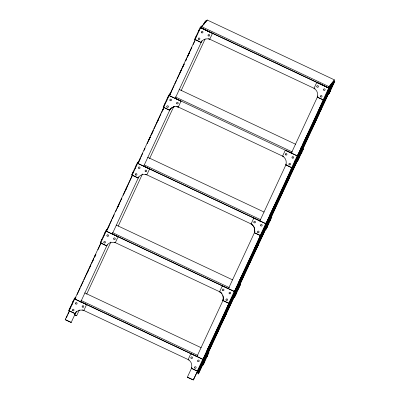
<?xml version="1.0" encoding="UTF-8"?>
<svg xmlns="http://www.w3.org/2000/svg" width="400" height="400" viewBox="0 0 400 400"><rect width="100%" height="100%" fill="white"/><g stroke="black" fill="none" stroke-linecap="round" stroke-linejoin="round"><path stroke-width="0.6" d="M72.84 302.055L73.38 300.86M86.515 274.555L86.63 274.27M126.065 189.25L126.18 188.965M132.705 173.09L132.98 172.445M136.48 165.01L136.25 165.41M167.97 97.155L167.86 97.44M195.655 37.48L195.77 37.19M198.745 30.825L199.445 29.35M202.54 361.295L201.835 362.775L202.175 362.135M203.77 363.405L204.465 361.93M204.475 361.93L204.2 362.57M216.28 333.83L216.17 334.115M223.745 317.8L224.425 316.375L224.16 317.015M235.25 295.595L235.95 294.115L235.615 294.755M255.91 248.56L255.215 250.04L255.9 248.56M269.795 220.575L269.2 221.855M283.15 190.285L283.845 188.81M300.585 154.2L301.285 152.72M311.09 130.535L311.795 129.06L311.455 129.7M325.35 96.72L325.24 97.005M70.405 307.38L69.795 308.655M95.235 255.73L95.125 255.87M105.015 232.765L104.91 233.05M157.56 121.385L157.815 120.795M220.84 324.585L220.195 325.915L220.44 325.46M269.865 220.99L270.515 219.66L270.06 220.685M327.79 91.395L328.385 90.215M332.11 86.245L332.76 84.915L332.575 85.37M101.345 240.61L101.23 240.895L101.925 239.415M118.045 206.595L118.18 206.29M167.38 98.345L167.27 98.63L167.435 98.345M199.34 368.235L199.45 367.95L198.79 369.375M225.4 315.325C225.77 314.37 224.45 317.17 224.97 316.235M238.225 288.615C238.445 287.87 237.05 291.11 238.065 288.975M251.785 257.815C251.41 258.745 252.74 255.67 252.185 257.075M256.625 248.065C255.625 249.99 257.65 245.935 256.65 247.865M296.85 158.16C297.21 157.225 295.91 159.99 296.425 159.065M297.015 158.335L297.66 157.005L297.125 158.2M310.6 130.68C310.825 129.93 309.43 133.17 310.44 131.035M301.875 152.14L301.99 151.855L301.65 152.495M332.815 85.375L333.455 84.045L333.005 85.075M92.36 261.965L93.83 258.575M94.325 257.445L95.55 254.62L95.995 254.83M100.39 244.73L101.12 243.04M124.33 193.02L125.065 191.325M125.555 190.195L127.03 186.81M156.05 124.645L158.505 118.995M162.855 110.23L163.345 109.105M186.055 60.22L186.545 59.09M187.53 56.83L189.74 51.75M214.215 336.81L206.755 353.795L207.645 354.215L208.895 352.675L208.495 352.405L207.71 354.095M215.955 332.845L216.95 330.58L215.58 333.32M206.88 350.58L219.34 325.135L228.97 303.22M207.87 351.9L209.845 347.405M210.34 346.28L211.08 344.595M211.575 343.47L212.315 341.785M218.73 327.175L219.72 324.925M223.105 317.22L223.85 315.52M215.655 334.755L204.455 359.92A7.055 0.255 -64.8 0 1 202.335 365.06L202.78 365.27L203.405 364.5L208.895 352.675M230.4 301.18L219.79 325.345L203.535 358.535L208.45 352.465M230.895 300.06L231.635 298.37M204.255 356.88L207.375 353.025L207.825 353.235L215.72 335.255M224.545 315.165L230.515 301.58M231.01 300.445L232.75 296.48M216.47 334.125L218.09 330.435L215.105 336.535L214.48 337.305L214.035 337.095M214.48 337.305L225.315 314.64L224.87 314.43L224.245 315.2L224.69 315.41M220.61 325.35L216.4 334.935L215.78 335.705L215.33 335.495M223.925 317.8L223 319.91L226.615 313.035L226.165 312.825L225.545 313.595L225.99 313.81M224.39 316.745L225.315 314.64M245.445 269.56L238.23 285.98L239.125 286.405L240.375 284.86L239.975 284.595M247.93 263.9L248.675 262.2L246.79 266.055M238.085 283.32L250.82 257.32L260.445 235.405M240.335 281.84L241.075 280.155M241.57 279.03L242.31 277.345M242.805 276.22L243.79 273.97M249.96 259.925L250.705 258.235M254.33 249.975L255.325 247.71M246.385 268.64L235.935 292.105A7.055 0.255 -64.8 0 1 233.81 297.245L234.26 297.46L234.885 296.685L240.375 284.86M261.63 233.93L251.265 257.535L235.01 290.72L234.565 290.51L235.01 290.72L239.925 284.65M235.735 289.065L238.855 285.21L239.3 285.42L247.2 267.44M256.27 246.79L261.99 233.765M262.49 232.635L264.48 228.105M245.51 269.285L245.96 269.495L251.71 257.745L256.795 246.825L256.345 246.615L255.72 247.385L256.17 247.6M247.88 267.12L252.09 257.535M256.795 246.825L254.48 252.095L258.09 245.225L257.645 245.015L257.02 245.785L257.465 245.995M277.17 201.18L269.71 218.17L270.6 218.595L271.845 217.055L271.445 216.785M279.16 196.65L280.155 194.385L277.995 198.795M271.73 211.08L282.295 189.51L291.675 168.155M271.565 214.59L272.31 212.9M272.8 211.78L273.295 210.655M274.035 208.97L275.025 206.72M285.56 182.725L286.555 180.46M278.365 199.695L267.405 224.3A7.055 0.255 -64.8 0 1 265.285 229.44L265.735 229.65L266.36 228.88L271.845 217.055M293.36 165.545C292.9 166.795 294.57 162.98 293.36 165.545L282.745 189.72L266.49 222.91L266.04 222.7L266.49 222.91L271.4 216.845M293.85 164.43L294.84 162.185M270.78 217.61L278.68 199.625M287.75 178.975L293.47 165.95M293.965 164.82L295.955 160.29M278.285 199.865L278.735 200.08L281.045 194.81L278.06 200.91L277.435 201.68L276.99 201.47M277.435 201.68L288.27 179.015L287.825 178.805L287.2 179.575L287.645 179.785M283.32 190.29L278.735 200.08M288.27 179.015L285.955 184.285L289.57 177.41L289.12 177.2L288.5 177.97L288.945 178.18M308.4 133.935L301.185 150.355L302.075 150.79L303.32 149.25L302.92 148.98M302.94 143.82L313.775 121.695L323.155 100.34M302.305 148.46L306.745 138.345M313.66 122.61L314.15 121.49M309.59 132.45L298.88 156.495A7.055 0.255 -64.8 0 1 298.245 158.31M324.34 98.87L314.22 121.91L297.965 155.095L302.875 149.04M325.33 96.62L326.07 94.935M302.255 149.795L309.91 132.375M319.225 111.165L327.185 93.045M309.765 132.055L310.21 132.265L312.525 126.995L309.535 133.1L308.915 133.87L308.465 133.66M308.915 133.87L319.75 111.2L319.3 110.99L318.68 111.76L319.125 111.97M311.085 130.93L321.045 109.6L320.6 109.385L319.975 110.16L320.42 110.37L321.045 109.6M319.75 111.2L317.435 116.47L320.42 110.37M135.905 166.15L136.16 165.6M164.295 105L164.875 103.805M149.585 138.645L149.835 138.095M189.135 53.335L189.385 52.785M238.45 288.655L239.03 287.465L238.5 288.655M301.4 153.045L301.8 152.31M104.595 233.6L104.32 234.24L104.57 233.79M94.775 256.605L95.045 256.035M167.455 98.175L167.965 97.155M195.84 37.025L196.195 36.285M181.135 70.665L181.405 70.09M328.625 90.225L329.14 89.2L328.805 89.84M83.875 310.48L83.825 310.535A7.055 6.97 39 0 0 75.125 313.645L68.765 310.57L74.255 298.745L75.5 297.205L75.95 297.415L74.7 298.955L202.8 359.255M115.35 242.665L115.305 242.725A7.055 6.97 39 0 0 106.6 245.83L100.245 242.76L105.73 230.935L106.98 229.39L107.425 229.6L106.18 231.145L234.28 291.44L235.215 290.285M137.205 163.125L149.57 168.945L146.825 174.86A7.055 6.97 39 0 0 138.12 177.97L131.715 174.955L137.205 163.125L138.455 161.585L138.9 161.795M176.665 106.625A7.055 6.97 39 0 1 178.3 107.055L178.25 107.11A7.055 6.97 39 0 0 169.55 110.22L163.19 107.145L168.68 95.32L169.93 93.78L170.375 93.99M194.665 39.34L200.155 27.515L201.405 25.975L201.85 26.185L200.6 27.725L212.52 33.335L209.725 39.305A7.055 6.97 39 0 0 201.025 42.415L194.665 39.34L195.29 38.57M74.255 298.745L74.655 299.015L69.165 310.84L75.125 313.645M74.755 298.815L75.5 297.205M100.645 243.025L106.13 231.2L105.73 230.935M106.48 230.465L106.98 229.39M132.115 175.22L137.605 163.395M137.955 162.66L138.455 161.585M163.59 107.415L169.08 95.59L168.68 95.32M169.43 94.855L169.93 93.78M195.065 39.61L200.555 27.785L200.155 27.515M65.7 319.855L71.21 322.45L65.205 319.7L69.415 310.63M74.68 299.295L100.99 242.605M106.255 231.27L132.305 175.145M137.57 163.81L163.88 107.12M169.145 95.78L195.195 39.66M66.355 317.8L67.405 315.53M67.935 314.395L69.515 310.995M77.145 294.555L80.3 287.755M80.83 286.62L83.46 280.95M83.985 279.815L85.825 275.85M87.145 273.015L91.09 264.51M91.615 263.375L93.46 259.41M94.775 256.575L95.825 254.305M97.93 249.77L101.09 242.97M107.14 229.93L111.88 219.725M112.405 218.595L114.245 214.625M115.56 211.79L116.615 209.52M117.14 208.39L119.51 203.285M120.035 202.155L121.875 198.185M123.195 195.35L125.035 191.38M125.56 190.25L132.14 176.075M138.455 162.47L140.295 158.505M140.825 157.37L142.665 153.4M143.98 150.565L145.035 148.3M147.14 143.765L150.295 136.96M150.825 135.825L153.455 130.16M153.98 129.025L155.82 125.055M157.14 122.22L161.085 113.72M161.61 112.585L163.455 108.615M170.03 94.445L171.085 92.175M171.61 91.045L174.24 85.375M174.77 84.24L176.61 80.27M177.135 79.14L181.875 68.935M182.4 67.8L184.24 63.835M185.555 61L186.61 58.73M187.135 57.595L189.505 52.495M190.03 51.36L191.875 47.395M193.19 44.56L195.03 40.59M200.845 28.06L201.345 26.985L201.79 27.195L201.215 27.91L328.42 87.785L333.865 81.06M201.08 28.205L201.765 26.725L207.21 20L334.415 79.875L333.27 82.34M203.555 24.42L204.555 22.27L205.805 20.725L206.295 20.88M206.75 20.985L207.21 20M71.165 322.505L76.425 311.17M80.635 302.1L107.26 244.785M112.21 234.075L138.835 176.76M143.79 166.045L170.415 108.735M175.105 98.585L201.99 40.705M74.45 314.685L76.655 315.725L79.33 309.995M86.655 294.18L110.91 241.97M118.23 226.155L142.485 173.945M149.545 158.695L173.8 106.485M181.12 90.67L205.115 39.025M83.825 310.535L86.615 304.565L74.655 299.015M115.305 242.725L118.095 236.75L106.13 231.2M178.25 107.11L181.045 101.14L169.125 95.53L170.065 94.375M235.975 290.11L233.23 296.02A7.055 0.255 -64.8 0 0 229.86 302.705L229.235 303.475L222.785 300.52A7.055 6.97 39 0 0 219.57 291.8L222.36 285.83L234.725 291.65L235.975 290.11L235.525 289.9M267.445 222.305L264.7 228.215A7.055 0.255 -64.8 0 0 261.335 234.9L260.71 235.67L254.26 232.715A7.055 6.97 39 0 0 251.045 223.995L253.835 218.025L265.705 223.695L266.2 223.845L267.445 222.305L267 222.095L265.75 223.635L137.655 163.335L138.59 162.18M285.78 164.85L291.69 167.715L292.185 167.865L292.81 167.095A7.055 0.255 -64.8 0 1 296.175 160.41L298.92 154.5L298.475 154.29L297.225 155.83L285.31 150.22L282.565 156.135A7.055 6.97 39 0 1 285.78 164.85L291.735 167.655M325.005 97.76A7.055 0.255 -64.8 0 0 324.28 99.29L323.66 100.06L317.205 97.105A7.055 6.97 39 0 0 313.995 88.385L316.785 82.415L328.7 88.025L329.95 86.48L330.395 86.695L328.65 90.455M198.4 369.59L193.305 380L187.345 377.195L191.865 367.5M196.82 356.79L223.44 299.475M228.395 288.76L255.02 231.45M259.71 221.3L286.285 164.045M291.285 153.275L317.91 95.96M328.285 88.08L328.97 86.605L334.415 79.875M202.755 359.31L190.885 353.645L188.14 359.555A7.055 6.97 39 0 1 191.355 368.275L197.265 371.135L202.755 359.31L203.245 359.465L204.495 357.92L204.05 357.71L203.11 358.87M228.74 303.325L234.23 291.5M260.215 235.52L265.705 223.695M291.69 167.715L297.18 155.885L297.675 156.04L298.92 154.5M323.165 99.91L328.655 88.08L329.145 88.235L330.395 86.695M193.305 380L197.515 370.93M202.515 360.16L229.09 302.905M234.09 292.135L260.405 235.445M265.93 223.54L291.98 167.42M294.61 161.75L295.14 160.615M297.245 156.08L323.56 99.39M203.4 358.82L229.19 303.265M234.975 290.795L260.765 235.24M266.29 223.335L292.34 167.215M297.34 156.445L323.655 99.755M197.265 371.135L197.76 371.29L203.245 359.465M229.235 303.475L234.725 291.65M260.71 235.67L266.2 223.845M292.185 167.865L297.675 156.04M323.66 100.06L329.145 88.235M199.465 368.245A7.055 0.255 -64.8 0 1 201.75 363.835L204.495 357.92M325.365 97.015A7.055 0.255 -64.8 0 1 327.65 92.605L328.15 91.53M204.085 360.115L197.77 373.72L198.22 373.93L198.84 373.16L202.525 365.22M206.72 354.445L207.505 352.745M210.93 345.375L215.745 335.025M226.19 312.495L227.245 310.23M228.56 307.395L230.4 303.425M231.715 300.59L232.24 299.455M233.56 296.62L234.085 295.49M241.715 279.05L247.24 267.145M257.505 245.035L258.82 242.2M259.345 241.07L261.975 235.4M263.295 232.565L263.82 231.43M265.135 228.595L265.925 226.895M270.925 216.125L271.45 214.99M271.975 213.855L272.765 212.155M274.08 209.32L276.45 204.22M276.975 203.085L278.82 199.12M289.08 177.01L293.555 167.37M295.135 163.97L297.5 158.87M304.87 142.995L305.66 141.295M306.185 140.16L309.605 132.79M320.655 108.985L324.34 101.045M325.92 97.645L328.55 91.975M332.76 82.905L333.29 81.775L333.735 81.985M202.295 364.505L198.35 373.005L197.245 372.485M202.82 363.37L203.35 362.235M332.705 85.95L329.305 93.27L328.68 94.04L328.235 93.83A7.055 0.255 -64.8 0 0 330.355 88.69L333.1 82.775L333.545 82.985L334.795 81.445L334.395 81.175L328.82 88.055L200.72 27.755L206.26 20.915M198.22 373.93L207.075 354.845M207.69 353.52L216.9 333.68M217.425 332.545L220.585 325.745M221.11 324.61L234.27 296.265M235.845 292.865L238.555 287.035M239.27 285.495L247.95 266.79M248.74 265.085L256.37 248.645M256.9 247.515L265.845 228.24M267.425 224.84L268.215 223.14M268.74 222.005L279.79 198.195M280.315 197.06L297.42 160.215M299 156.81L310.84 131.3M311.895 129.035L319.26 113.16M319.79 112.03L328.735 92.755M330.84 88.22L332.985 83.595M208.315 352.75L217 334.045M217.525 332.91L225.155 316.47M225.68 315.335L234.105 297.195M239.89 284.725L248.575 266.015M249.1 264.885L265.68 229.17M271.205 217.265L297.255 161.145M302.78 149.24L319.625 112.96M320.15 111.825L328.835 93.115M202.78 365.27A7.055 0.255 -64.8 0 0 204.9 360.13L207.645 354.215M234.26 297.46A7.055 0.255 -64.8 0 0 236.38 292.315L239.125 286.405M265.735 229.65A7.055 0.255 -64.8 0 0 267.855 224.51L270.6 218.595M297.725 159.505A7.055 0.255 -64.8 0 1 296.76 161.635L297.21 161.845A7.055 0.255 -64.8 0 0 299.33 156.705L302.075 150.79M328.68 94.04A7.055 0.255 -64.8 0 0 330.805 88.9L333.545 82.985M303.32 149.25L297.21 161.845M333.225 84.825L334.795 81.445M126.34 188.605L126.605 188.055M204.04 24.165L204.22 23.78M314.965 121.835C315.96 119.7 314.31 122.935 314.79 122.19M157.91 120.6L158.205 120.01M133.07 172.25L133.37 171.66M104.685 233.405L104.985 232.815M311.43 129.895L311.1 130.535M330.035 91.34C331.035 89.41 329.01 93.47 330.01 91.535M287.05 181.39C288.045 179.46 286.02 183.52 287.02 181.585M301.625 152.69L301.38 153.185M230.59 300.775C231.59 298.845 229.56 302.905 230.565 300.97M234.355 293.455C233.355 295.38 235.38 291.32 234.38 293.255M202.2 361.935L202.53 361.295M202.785 361.455L203.24 360.43L202.63 361.76M216.995 333.335C216 335.265 218.025 331.205 217.025 333.14M235.585 294.955L235.26 295.595M179.85 73.115L181.485 69.755M182.025 68.635L184.205 64.15M169.87 94.8L171.48 91.475M148.37 140.93L150.275 137.005M151.64 134.205L153 131.4M138.39 162.61L140.275 158.735M117.165 208.18L119.89 202.58M121.25 199.775L121.795 198.655M107.99 228.21L109.065 225.99M85.96 275.435L88.685 269.83M90.045 267.03L90.59 265.905M300.5 148.8L301.585 146.59M319.78 109.44L330.03 88.51L330.475 88.72L318.605 112.955M308.665 132.635L310.285 129.33M314.4 120.925L315.48 118.715M323.07 103.225L325.505 98.245M326.05 97.14L328.485 92.16M308.84 133.395L298.59 154.325L298.145 154.115M320.265 110.075L330.56 89.055M269.295 216.06L271.19 212.19M288.57 176.7L298.28 156.87M292.405 169.38L293.76 166.61M294.84 164.4L297.28 159.42M287.4 180.215L299 156.53M267.115 222.14L277.365 201.21M288.515 178.44L299.35 156.315M283.815 189.16L289.57 177.41M256.285 246.165L266.805 224.685M259.03 241.065L259.84 239.405M263.09 232.765L265.8 227.235M256.19 247.48L268.145 223.575M245.615 269.57L235.635 289.95L235.19 289.74M257.58 245.145L267.875 224.125M245.96 269.495L249.57 262.625L247.255 267.89L246.81 267.68M252.335 256.975L258.09 245.225M224.535 314.53L235.595 291.945L236.04 292.16L236.665 291.385L226.1 312.96M227.82 308.325L229.445 305.005M231.615 300.58L234.325 295.05M224.715 315.29L236.04 292.16M214.41 336.835L204.16 357.765L203.71 357.555M220.86 324.785L224.97 316.395M225.515 315.275L226.615 313.035M203.52 24.65L203.76 24.195M118.45 205.72L118.605 205.41M324.895 97.745L324.655 98.195L325.34 96.72M195.82 37.195L195.665 37.48M150.01 137.735L150.165 137.45M73.005 301.77L72.85 302.055M215.67 335.16L216.275 333.83M201.025 42.415L195.11 39.55M212.52 33.335L200.555 27.785M163.19 107.145L163.815 106.375A7.055 0.255 -64.8 0 1 164.175 105.61M175.25 98.315L291.385 153.06M169.55 110.22L169.595 110.16A7.055 6.97 39 0 1 174.98 106.595M181.045 101.14L169.08 95.59M131.715 174.955L132.34 174.18M143.725 166.185L259.905 220.875M100.245 242.76L100.865 241.985M112.245 234L228.43 288.69M106.6 245.83L100.69 242.97M68.765 310.57L69.39 309.8M65.205 319.7L65.83 318.93M80.77 301.81L196.95 356.5M76.655 315.725L74.535 314.645M316.785 82.415L328.655 88.08M317.205 97.105L323.21 99.85M329.43 89.825L330.99 87.895M285.31 150.22L297.18 155.885M310.21 132.265L310.835 131.495M299.82 151.54L302.155 148.66M299.08 152.96L301.81 149.585M297.95 157.635L299.51 155.71M251.045 223.995L251.09 223.94A7.055 6.97 39 0 1 254.305 232.655L260.265 235.46M268.34 219.36L270.675 216.48M267.21 221.255L270.335 217.4M264.525 227.86L268.035 223.52M219.57 291.8L219.615 291.745A7.055 6.97 39 0 1 222.095 294.01M222.785 300.52L222.83 300.46A7.055 6.97 39 0 0 222.865 295.515M236.08 288.14L239.58 283.82M234.215 294.225L236.555 291.335M187.345 377.195L192.905 379.73M204.99 355.48L207.71 352.12M203.52 361.075L205.08 359.145M197.76 371.29L198.38 370.52A7.055 0.255 -64.8 0 1 198.74 369.75M205.635 21.685L206.085 21.895M204.555 22.27L205 22.48M201.765 26.725L328.97 86.605M329 87.07L329.445 87.285M330.355 88.69L330.805 88.9M327.205 92.395L327.65 92.605M208.445 38.595L315.04 88.775M323.835 99.08L324.28 99.29M179.12 89.415L295.585 144.24M175.37 96.94L292.4 152.03M298.88 156.495L299.33 156.705M295.73 160.2L296.175 160.41M177.535 106.675L283.565 156.585M163.64 107.36L169.595 110.16M147.64 157.235L264.1 212.06M270.32 214.985L271.45 215.515M144.455 165.03L260.355 219.58M267.405 224.3L267.855 224.51M145.49 174.225L252.085 224.4M260.885 234.69L261.335 234.9M132.165 175.165L138.12 177.97M116.16 225.055L232.62 279.88M238.84 282.805L239.97 283.34M112.41 232.58L229.44 287.67M235.935 292.105L236.38 292.315M232.78 295.81L233.23 296.02M114.58 242.3L221.175 292.475M229.41 302.495L229.86 302.705M223.37 300.715L228.79 303.265M84.675 292.88L201.14 347.7M80.93 300.4L197.955 355.49M204.455 359.92L204.9 360.13M201.305 363.625L201.75 363.835M82.535 309.85L189.13 360.025M191.355 368.275L196.77 370.825M197.215 372.395L198.3 372.905M193.48 379.02L193.93 379.23M313.775 121.695L314.67 122.12M282.295 189.51L283.19 189.93M277.615 200.7L278.06 200.91M250.82 257.32L251.71 257.745M246.135 268.51L246.58 268.725M238.855 285.21L239.3 285.42M219.34 325.135L220.235 325.555M207.375 353.025L207.825 353.235M328.905 93L329.305 93.27M234.485 296.42L234.885 296.685M203.005 364.23L203.405 364.5M135.22 168.335A7.055 0.255 -64.8 0 1 135.425 167.97M166.46 100.97A7.055 0.255 -64.8 0 1 166.695 100.53M166.895 100.165A7.055 0.255 -64.8 0 1 167.06 99.885M70.47 307.525A7.055 0.255 -64.8 0 1 70.82 306.805M72.035 304.395A7.055 0.255 -64.8 0 1 72.27 303.955M103.245 237.095A7.055 0.255 -64.8 0 1 103.51 236.58M104.11 235.495A7.055 0.255 -64.8 0 1 104.235 235.305M206.17 357.57L206.86 356.145L206.17 357.57M206.875 356.705L207.56 355.275L206.875 356.705M233.33 294.91L234.015 293.485L233.33 294.91M247.07 267.445L247.76 266.02L247.07 267.445M248.15 266.11L248.84 264.685L248.15 266.11M261.715 233.755L262.4 232.33L261.715 233.755M264.8 227.105L265.49 225.68L264.8 227.105M266.19 224.81L265.53 226.24L266.185 224.81M266.74 227.74L267.425 226.31L266.74 227.74M278.55 199.63L279.235 198.205L278.55 199.63M279.63 198.3L280.315 196.87L279.63 198.3M287.78 180.84L288.465 179.415L287.78 180.84M298.215 159.93L298.9 158.505L298.215 159.93M318.175 114.36L318.865 112.935L318.175 114.36M319.255 113.03L319.945 111.6L319.255 113.03M288.97 164.37A0.825 0.815 39 0 0 290.37 164.625A0.825 0.815 39 0 0 289.88 163.29A0.825 0.815 39 0 0 288.97 164.37M285.355 154.56A0.825 0.815 39 0 0 286.755 154.815A0.825 0.815 39 0 0 286.265 153.48A0.825 0.815 39 0 0 285.355 154.56M292.06 157.715A0.825 0.815 39 0 0 293.46 157.97A0.825 0.815 39 0 0 292.965 156.635A0.825 0.815 39 0 0 292.06 157.715M198.305 39.07A0.825 0.815 39 0 0 199.705 39.325A0.825 0.815 39 0 0 199.21 37.99A0.825 0.815 39 0 0 198.305 39.07M208.095 35.575A0.825 0.815 39 0 0 209.495 35.83A0.825 0.815 39 0 0 209.005 34.495A0.825 0.815 39 0 0 208.095 35.575M201.39 32.42A0.825 0.815 39 0 0 202.79 32.675A0.825 0.815 39 0 0 202.3 31.34A0.825 0.815 39 0 0 201.39 32.42M135.355 174.68A0.825 0.815 39 0 0 136.755 174.935A0.825 0.815 39 0 0 136.265 173.6A0.825 0.815 39 0 0 135.355 174.68M145.145 171.185A0.825 0.815 39 0 0 146.545 171.44A0.825 0.815 39 0 0 146.055 170.105A0.825 0.815 39 0 0 145.145 171.185M138.445 168.03A0.825 0.815 39 0 0 139.845 168.285A0.825 0.815 39 0 0 139.35 166.95A0.825 0.815 39 0 0 138.445 168.03M320.445 96.565A0.825 0.815 39 0 0 321.845 96.82A0.825 0.815 39 0 0 321.355 95.485A0.825 0.815 39 0 0 320.445 96.565M316.83 86.755A0.825 0.815 39 0 0 318.23 87.01A0.825 0.815 39 0 0 317.74 85.675A0.825 0.815 39 0 0 316.83 86.755M323.535 89.91A0.825 0.815 39 0 0 324.935 90.165A0.825 0.815 39 0 0 324.44 88.83A0.825 0.815 39 0 0 323.535 89.91M226.025 299.98A0.825 0.815 39 0 0 227.42 300.235A0.825 0.815 39 0 0 226.93 298.9A0.825 0.815 39 0 0 226.025 299.98M222.405 290.17A0.825 0.815 39 0 0 223.805 290.425A0.825 0.815 39 0 0 223.315 289.095A0.825 0.815 39 0 0 222.405 290.17M229.11 293.325A0.825 0.815 39 0 0 230.51 293.58A0.825 0.815 39 0 0 230.02 292.25A0.825 0.815 39 0 0 229.11 293.325M257.495 232.175A0.825 0.815 39 0 0 258.895 232.43A0.825 0.815 39 0 0 258.405 231.095A0.825 0.815 39 0 0 257.495 232.175M253.88 222.365A0.825 0.815 39 0 0 255.28 222.62A0.825 0.815 39 0 0 254.79 221.285A0.825 0.815 39 0 0 253.88 222.365M260.585 225.52A0.825 0.815 39 0 0 261.985 225.775A0.825 0.815 39 0 0 261.49 224.44A0.825 0.815 39 0 0 260.585 225.52M194.545 367.79A0.825 0.815 39 0 0 195.945 368.045A0.825 0.815 39 0 0 195.455 366.715A0.825 0.815 39 0 0 194.545 367.79M190.93 357.985A0.825 0.815 39 0 0 192.33 358.24A0.825 0.815 39 0 0 191.84 356.905A0.825 0.815 39 0 0 190.93 357.985M197.635 361.14A0.825 0.815 39 0 0 199.03 361.395A0.825 0.815 39 0 0 198.54 360.06A0.825 0.815 39 0 0 197.635 361.14M166.83 106.875A0.825 0.815 39 0 0 168.23 107.13A0.825 0.815 39 0 0 167.74 105.795A0.825 0.815 39 0 0 166.83 106.875M176.62 103.38A0.825 0.815 39 0 0 178.02 103.635A0.825 0.815 39 0 0 177.53 102.3A0.825 0.815 39 0 0 176.62 103.38M169.92 100.225A0.825 0.815 39 0 0 171.32 100.48A0.825 0.815 39 0 0 170.825 99.145A0.825 0.815 39 0 0 169.92 100.225M72.405 310.3A0.825 0.815 39 0 0 73.805 310.555A0.825 0.815 39 0 0 73.31 309.22A0.825 0.815 39 0 0 72.405 310.3M82.195 306.8A0.825 0.815 39 0 0 83.595 307.055A0.825 0.815 39 0 0 83.1 305.725A0.825 0.815 39 0 0 82.195 306.8M75.49 303.645A0.825 0.815 39 0 0 76.89 303.9A0.825 0.815 39 0 0 76.4 302.57A0.825 0.815 39 0 0 75.49 303.645M103.88 242.485A0.825 0.815 39 0 0 105.28 242.74A0.825 0.815 39 0 0 104.79 241.405A0.825 0.815 39 0 0 103.88 242.485M113.67 238.99A0.825 0.815 39 0 0 115.07 239.245A0.825 0.815 39 0 0 114.58 237.91A0.825 0.815 39 0 0 113.67 238.99M106.97 235.835A0.825 0.815 39 0 0 108.37 236.09A0.825 0.815 39 0 0 107.875 234.755A0.825 0.815 39 0 0 106.97 235.835"/></g></svg>
